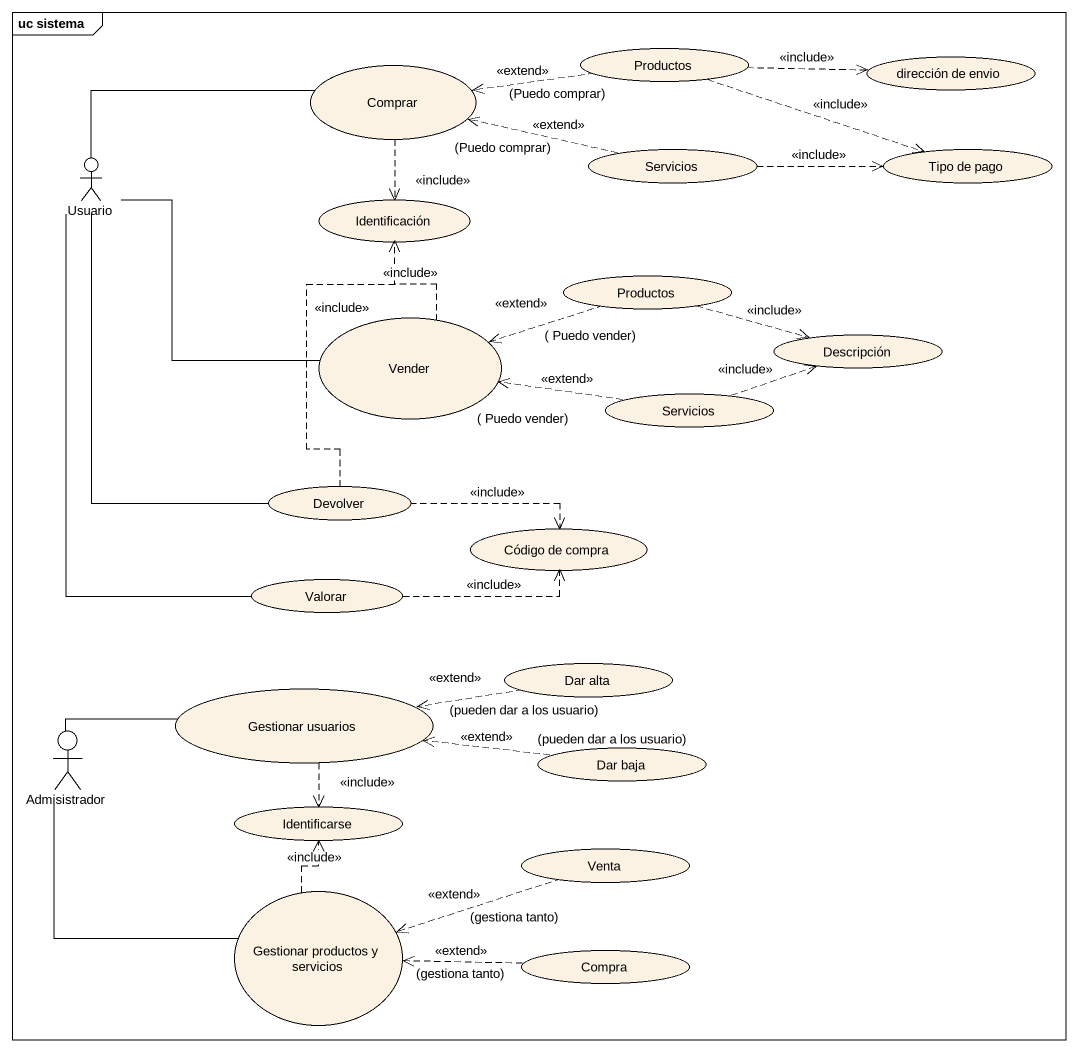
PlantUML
@startuml
mainframe uc sistema
usecase Comprar
usecase Productos
usecase "dirección de envio" as dirección_de_envio
actor Usuario
usecase Servicios
usecase "Tipo de pago" as Tipo_de_pago
usecase Identificación
usecase "Productos" as Productos_2
usecase Vender
usecase Descripción
usecase "Servicios" as Servicios_2
usecase Devolver
usecase "Código de compra" as Código_de_compra
usecase Valorar
usecase "Dar alta" as Dar_alta
usecase "Gestionar usuarios" as Gestionar_usuarios
actor Admisistrador
usecase "Dar baja" as Dar_baja
usecase Identificarse
usecase "Gestionar productos y servicios" as Gestionar_productos_y
usecase Venta
usecase Compra
Comprar ..> Identificación : <<include>>
Productos .left.> Comprar : <<extend>>\n(Puedo comprar)
Productos .right.> dirección_de_envio : <<include>>
Productos .right.> Tipo_de_pago : <<include>>
Usuario -right- Comprar
Usuario -right- Vender
Usuario -- Devolver
Usuario -- Valorar
Servicios .left.> Comprar : <<extend>>\n(Puedo comprar)
Servicios .right.> Tipo_de_pago : <<include>>
Productos_2 .left.> Vender : <<extend>>\n( Puedo vender)
Productos_2 .right.> Descripción : <<include>>
Vender .up.> Identificación : <<include>>
Servicios_2 .left.> Vender : <<extend>>\n( Puedo vender)
Servicios_2 .right.> Descripción : <<include>>
Devolver .up.> Identificación : <<include>>
Devolver .right.> Código_de_compra : <<include>>
Valorar .right.> Código_de_compra : <<include>>
Dar_alta .left.> Gestionar_usuarios : <<extend>>\n(pueden dar a los usuario)
Gestionar_usuarios ..> Identificarse : <<include>>
Admisistrador -right- Gestionar_usuarios
Admisistrador -- Gestionar_productos_y
Dar_baja .left.> Gestionar_usuarios : <<extend>>\n(pueden dar a los usuario)
Gestionar_productos_y .up.> Identificarse : <<include>>
Venta .left.> Gestionar_productos_y : <<extend>>\n(gestiona tanto)
Compra .left.> Gestionar_productos_y : <<extend>>\n(gestiona tanto)
@enduml
